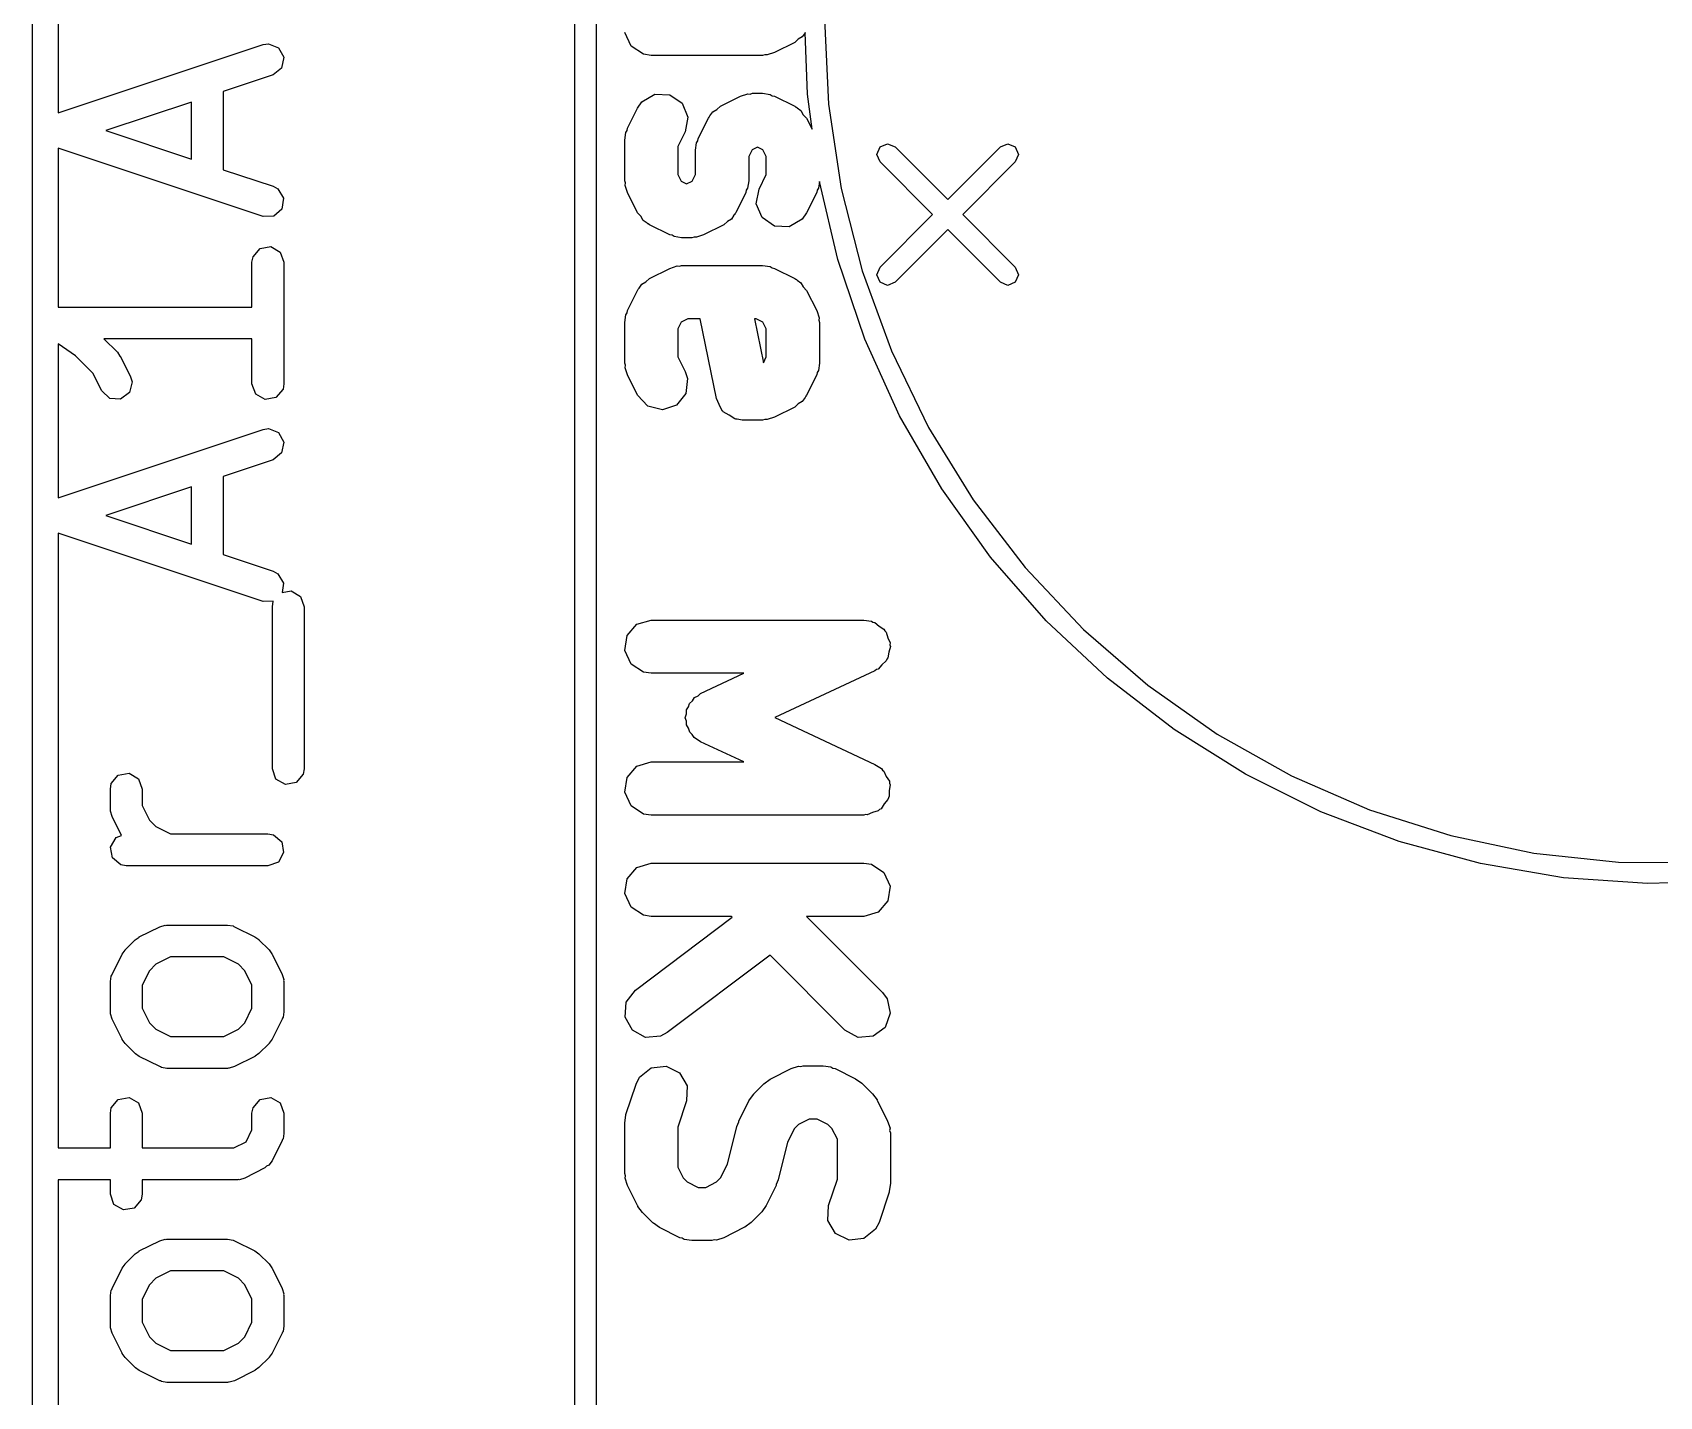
# Model space of a CAD drawing. Extents: x 97.5 to 143.9, y -109.8 to -49.
# Drawn here: x 106.42 to 114.07, y -61.26 to -54.85 of the extents above; entities that cross this region are included whole.
import ezdxf

# ---------------------------------------------------------------- set-up
doc = ezdxf.new("R2010")
doc.units = 0
doc.layers.add('BLACK', color=7, linetype='CONTINUOUS')

msp = doc.modelspace()

# ---------------------------------------------------------------- linework, layer by layer
at = {"layer": 'BLACK', "linetype": 'CONTINUOUS'}
for p, q in [((106.42, -70.61), (106.42, -50.29)), ((108.97, -70.55), (108.97, -50.35)), ((109.07, -50.35), (109.07, -70.55)), ((106.54, -54.7139), (106.54, -55.2263)), ((109.235, -54.9126), (109.206, -54.8486)), ((110.053, -54.8503), (110.04, -54.8687)), ((110.054, -54.8491), (110.053, -54.8503)), ((110.064, -55.1389), (110.054, -54.8491)), ((110.145, -54.7862), (110.164, -55.1859)), ((106.54, -55.2263), (107.504, -54.905)), ((107.504, -54.905), (107.529, -54.9012)), ((107.529, -54.9012), (107.577, -54.9201)), ((107.577, -54.9201), (107.602, -54.9652)), ((109.294, -54.9508), (109.235, -54.9126)), ((110.005, -54.8951), (109.909, -54.9428)), ((110.021, -54.88), (110.005, -54.8951)), ((110.04, -54.8687), (110.021, -54.88)), ((107.602, -54.9652), (107.591, -55.0155)), ((109.33, -54.956), (109.294, -54.9508)), ((109.853, -54.956), (109.33, -54.956)), ((109.864, -54.9528), (109.853, -54.956)), ((109.875, -54.954), (109.864, -54.9528)), ((109.909, -54.9428), (109.875, -54.954)), ((107.551, -55.0473), (107.317, -55.1255)), ((107.591, -55.0155), (107.551, -55.0473)), ((107.317, -55.1255), (107.317, -55.4936)), ((109.286, -55.1742), (109.347, -55.1384)), ((109.347, -55.1384), (109.417, -55.141)), ((109.417, -55.141), (109.475, -55.1811)), ((109.655, -55.1953), (109.75, -55.1477)), ((109.75, -55.1477), (109.784, -55.1364)), ((109.784, -55.1364), (109.795, -55.1377)), ((109.795, -55.1377), (109.806, -55.1345)), ((109.806, -55.1345), (109.853, -55.1345)), ((109.853, -55.1345), (109.889, -55.1397)), ((109.889, -55.1397), (109.898, -55.1457)), ((109.898, -55.1457), (109.909, -55.1477)), ((109.909, -55.1477), (110.005, -55.1953)), ((110.086, -55.3023), (110.064, -55.1389)), ((107.167, -55.1755), (106.765, -55.3095)), ((107.167, -55.4436), (107.167, -55.1755)), ((109.218, -55.2989), (109.265, -55.2036)), ((109.265, -55.2036), (109.286, -55.1742)), ((109.475, -55.1811), (109.502, -55.2462)), ((109.602, -55.246), (109.603, -55.2433)), ((109.603, -55.2433), (109.606, -55.2401)), ((109.606, -55.2401), (109.619, -55.2218)), ((109.619, -55.2218), (109.638, -55.2105)), ((109.638, -55.2105), (109.655, -55.1953)), ((110.005, -55.1953), (110.01, -55.199)), ((110.01, -55.199), (110.013, -55.1997)), ((110.013, -55.1997), (110.016, -55.2031)), ((110.016, -55.2031), (110.034, -55.2158)), ((110.034, -55.2158), (110.045, -55.235)), ((110.045, -55.235), (110.06, -55.2512)), ((110.164, -55.1859), (110.223, -55.5818)), ((106.765, -55.3095), (107.167, -55.4436)), ((109.205, -55.3548), (109.21, -55.3193)), ((109.21, -55.3193), (109.216, -55.3099)), ((109.216, -55.3099), (109.218, -55.2989)), ((109.489, -55.3154), (109.455, -55.3843)), ((109.502, -55.2462), (109.489, -55.3154)), ((109.551, -55.3465), (109.599, -55.2512)), ((109.599, -55.2512), (109.602, -55.246)), ((110.06, -55.2512), (110.086, -55.3023)), ((107.504, -55.714), (106.54, -55.3928)), ((106.54, -55.3928), (106.54, -56.1393)), ((109.205, -55.5452), (109.205, -55.3548)), ((109.455, -55.3843), (109.455, -55.5157)), ((109.538, -55.4024), (109.543, -55.3669)), ((109.543, -55.3669), (109.549, -55.3575)), ((109.549, -55.3575), (109.551, -55.3465)), ((109.83, -55.3874), (109.804, -55.4003)), ((109.855, -55.4003), (109.83, -55.3874)), ((110.391, -55.4217), (110.406, -55.3864)), ((110.406, -55.3864), (110.441, -55.3717)), ((110.441, -55.3717), (110.477, -55.3864)), ((110.477, -55.3864), (110.724, -55.6339)), ((110.724, -55.6339), (110.972, -55.3864)), ((110.972, -55.3864), (111.007, -55.3717)), ((111.007, -55.3717), (111.042, -55.3864)), ((111.042, -55.3864), (111.057, -55.4217)), ((109.538, -55.5157), (109.538, -55.4024)), ((109.804, -55.4003), (109.788, -55.4319)), ((109.788, -55.4319), (109.788, -55.5452)), ((109.871, -55.4319), (109.855, -55.4003)), ((109.871, -55.5157), (109.871, -55.4319)), ((110.406, -55.4571), (110.391, -55.4217)), ((110.653, -55.7046), (110.406, -55.4571)), ((111.042, -55.4571), (110.795, -55.7046)), ((111.057, -55.4217), (111.042, -55.4571)), ((107.317, -55.4936), (107.551, -55.5717)), ((109.208, -55.556), (109.205, -55.5452)), ((109.455, -55.5157), (109.47, -55.5473)), ((109.47, -55.5473), (109.496, -55.5602)), ((109.496, -55.5602), (109.522, -55.5473)), ((109.522, -55.5473), (109.538, -55.5157)), ((109.788, -55.5452), (109.783, -55.5807)), ((109.837, -55.5846), (109.871, -55.5157)), ((110.121, -55.549), (110.116, -55.5807)), ((110.207, -55.9163), (110.121, -55.549)), ((107.551, -55.5717), (107.574, -55.5841)), ((107.574, -55.5841), (107.601, -55.6278)), ((109.207, -55.5671), (109.208, -55.556)), ((109.218, -55.6011), (109.207, -55.5671)), ((109.265, -55.6964), (109.218, -55.6011)), ((109.775, -55.6011), (109.727, -55.6964)), ((109.777, -55.5901), (109.775, -55.6011)), ((109.783, -55.5807), (109.777, -55.5901)), ((109.824, -55.6538), (109.837, -55.5846)), ((110.108, -55.6011), (110.06, -55.6964)), ((110.11, -55.5901), (110.108, -55.6011)), ((110.116, -55.5807), (110.11, -55.5901)), ((110.223, -55.5818), (110.322, -55.9695)), ((107.593, -55.6786), (107.555, -55.7126)), ((107.601, -55.6278), (107.593, -55.6786)), ((109.281, -55.7127), (109.265, -55.6964)), ((109.727, -55.6964), (109.723, -55.7016)), ((109.723, -55.7016), (109.723, -55.7044)), ((109.851, -55.7189), (109.824, -55.6538)), ((110.06, -55.6964), (110.04, -55.7258)), ((107.555, -55.7126), (107.504, -55.714)), ((109.292, -55.7318), (109.281, -55.7127)), ((109.31, -55.7446), (109.292, -55.7318)), ((109.313, -55.7479), (109.31, -55.7446)), ((109.316, -55.7486), (109.313, -55.7479)), ((109.321, -55.7523), (109.316, -55.7486)), ((109.417, -55.7999), (109.321, -55.7523)), ((109.671, -55.7523), (109.576, -55.7999)), ((109.688, -55.7371), (109.671, -55.7523)), ((109.707, -55.7258), (109.688, -55.7371)), ((109.719, -55.7075), (109.707, -55.7258)), ((109.723, -55.7044), (109.719, -55.7075)), ((109.909, -55.759), (109.851, -55.7189)), ((109.979, -55.7616), (109.909, -55.759)), ((110.04, -55.7258), (109.979, -55.7616)), ((110.406, -55.9521), (110.653, -55.7046)), ((110.724, -55.7753), (110.477, -56.0228)), ((110.972, -56.0228), (110.724, -55.7753)), ((110.795, -55.7046), (111.042, -55.9521)), ((107.49, -55.8636), (107.54, -55.8547)), ((107.54, -55.8547), (107.585, -55.8804)), ((109.428, -55.8019), (109.417, -55.7999)), ((109.437, -55.8079), (109.428, -55.8019)), ((109.472, -55.8131), (109.437, -55.8079)), ((109.52, -55.8131), (109.472, -55.8131)), ((109.531, -55.8099), (109.52, -55.8131)), ((109.542, -55.8112), (109.531, -55.8099)), ((109.576, -55.7999), (109.542, -55.8112)), ((107.452, -55.9286), (107.457, -55.9029)), ((107.452, -56.1393), (107.452, -55.9286)), ((107.457, -55.9029), (107.49, -55.8636)), ((107.585, -55.8804), (107.602, -55.9286)), ((107.602, -55.9286), (107.602, -56.5)), ((110.334, -56.2909), (110.207, -55.9163)), ((109.305, -56.02), (109.321, -56.0049)), ((109.321, -56.0049), (109.417, -55.9572)), ((109.417, -55.9572), (109.451, -55.946)), ((109.451, -55.946), (109.462, -55.9472)), ((109.462, -55.9472), (109.472, -55.944)), ((109.472, -55.944), (109.853, -55.944)), ((109.853, -55.944), (109.889, -55.9492)), ((109.889, -55.9492), (109.898, -55.9553)), ((109.898, -55.9553), (109.909, -55.9572)), ((109.909, -55.9572), (110.005, -56.0049)), ((110.005, -56.0049), (110.01, -56.0085)), ((110.01, -56.0085), (110.013, -56.0092)), ((110.322, -55.9695), (110.459, -56.3454)), ((110.391, -55.9874), (110.406, -55.9521)), ((110.406, -56.0228), (110.391, -55.9874)), ((111.042, -55.9521), (111.057, -55.9874)), ((111.057, -55.9874), (111.042, -56.0228)), ((109.218, -56.156), (109.265, -56.0608)), ((109.265, -56.0608), (109.269, -56.0555)), ((109.269, -56.0555), (109.27, -56.0528)), ((109.27, -56.0528), (109.273, -56.0497)), ((109.273, -56.0497), (109.286, -56.0313)), ((109.286, -56.0313), (109.305, -56.02)), ((110.013, -56.0092), (110.016, -56.0126)), ((110.016, -56.0126), (110.034, -56.0253)), ((110.034, -56.0253), (110.045, -56.0445)), ((110.045, -56.0445), (110.06, -56.0608)), ((110.06, -56.0608), (110.108, -56.156)), ((110.441, -56.0374), (110.406, -56.0228)), ((110.477, -56.0228), (110.441, -56.0374)), ((111.007, -56.0374), (110.972, -56.0228)), ((111.042, -56.0228), (111.007, -56.0374)), ((106.54, -56.1393), (107.452, -56.1393)), ((109.216, -56.167), (109.218, -56.156)), ((110.108, -56.156), (110.119, -56.1901)), ((109.205, -56.2119), (109.21, -56.1764)), ((109.205, -56.4024), (109.205, -56.2119)), ((109.21, -56.1764), (109.216, -56.167)), ((109.47, -56.2098), (109.455, -56.2414)), ((109.502, -56.194), (109.47, -56.2098)), ((109.56, -56.194), (109.502, -56.194)), ((109.636, -56.5698), (109.56, -56.194)), ((109.815, -56.194), (109.857, -56.4016)), ((109.824, -56.194), (109.815, -56.194)), ((109.855, -56.2098), (109.824, -56.194)), ((109.871, -56.2414), (109.855, -56.2098)), ((110.119, -56.1901), (110.118, -56.2012)), ((110.118, -56.2012), (110.121, -56.2119)), ((110.121, -56.2119), (110.121, -56.4024)), ((106.622, -56.3678), (106.54, -56.3128)), ((106.54, -56.3128), (106.54, -57.0358)), ((107.452, -56.2893), (106.756, -56.2893)), ((106.756, -56.2893), (106.819, -56.3517)), ((107.452, -56.5), (107.452, -56.2893)), ((109.455, -56.2414), (109.455, -56.3729)), ((109.871, -56.3729), (109.871, -56.2414)), ((110.498, -56.6512), (110.334, -56.2909)), ((106.704, -56.4492), (106.622, -56.3678)), ((106.819, -56.3517), (106.831, -56.3701)), ((106.831, -56.3701), (106.833, -56.3712)), ((106.833, -56.3712), (106.88, -56.4665)), ((109.455, -56.3729), (109.489, -56.4417)), ((109.857, -56.4016), (109.871, -56.3729)), ((110.459, -56.3454), (110.634, -56.7054)), ((106.746, -56.5335), (106.704, -56.4492)), ((106.88, -56.4665), (106.888, -56.4914)), ((109.208, -56.4131), (109.205, -56.4024)), ((109.207, -56.4242), (109.208, -56.4131)), ((109.218, -56.4583), (109.207, -56.4242)), ((109.265, -56.5535), (109.218, -56.4583)), ((109.489, -56.4417), (109.5, -56.4758)), ((110.108, -56.4583), (110.06, -56.5535)), ((110.11, -56.4473), (110.108, -56.4583)), ((110.116, -56.4379), (110.11, -56.4473)), ((110.121, -56.4024), (110.116, -56.4379)), ((106.783, -56.5688), (106.746, -56.5335)), ((106.876, -56.5413), (106.834, -56.5719)), ((106.888, -56.4914), (106.876, -56.5413)), ((107.47, -56.5482), (107.452, -56.5)), ((107.598, -56.5257), (107.565, -56.565)), ((107.602, -56.5), (107.598, -56.5257)), ((109.5, -56.4758), (109.493, -56.5457)), ((106.834, -56.5719), (106.783, -56.5688)), ((107.514, -56.5739), (107.47, -56.5482)), ((107.565, -56.565), (107.514, -56.5739)), ((109.313, -56.6051), (109.265, -56.5535)), ((109.382, -56.6225), (109.313, -56.6051)), ((109.448, -56.6004), (109.382, -56.6225)), ((109.493, -56.5457), (109.448, -56.6004)), ((109.65, -56.5979), (109.636, -56.5698)), ((109.664, -56.6269), (109.65, -56.5979)), ((110.005, -56.6094), (109.909, -56.657)), ((110.021, -56.5943), (110.005, -56.6094)), ((110.04, -56.583), (110.021, -56.5943)), ((110.053, -56.5646), (110.04, -56.583)), ((110.056, -56.5615), (110.053, -56.5646)), ((110.057, -56.5588), (110.056, -56.5615)), ((110.06, -56.5535), (110.057, -56.5588)), ((109.667, -56.6289), (109.664, -56.6269)), ((109.668, -56.6321), (109.667, -56.6289)), ((109.696, -56.6478), (109.668, -56.6321)), ((109.723, -56.6651), (109.696, -56.6478)), ((109.728, -56.6658), (109.723, -56.6651)), ((109.729, -56.6669), (109.728, -56.6658)), ((109.734, -56.6667), (109.729, -56.6669)), ((109.758, -56.6702), (109.734, -56.6667)), ((109.853, -56.6702), (109.758, -56.6702)), ((109.864, -56.6671), (109.853, -56.6702)), ((109.875, -56.6683), (109.864, -56.6671)), ((109.909, -56.657), (109.875, -56.6683)), ((110.696, -56.9939), (110.498, -56.6512)), ((106.54, -57.0358), (107.504, -56.7146)), ((107.504, -56.7146), (107.529, -56.7107)), ((107.529, -56.7107), (107.577, -56.7296)), ((107.577, -56.7296), (107.602, -56.7747)), ((110.634, -56.7054), (110.844, -57.0459)), ((107.591, -56.825), (107.551, -56.8569)), ((107.602, -56.7747), (107.591, -56.825)), ((107.551, -56.8569), (107.317, -56.935)), ((107.167, -56.985), (106.765, -57.119)), ((107.167, -57.2531), (107.167, -56.985)), ((107.317, -56.935), (107.317, -57.3031)), ((110.926, -57.3156), (110.696, -56.9939)), ((110.844, -57.0459), (111.088, -57.3634)), ((106.765, -57.119), (107.167, -57.2531)), ((107.504, -57.5235), (106.54, -57.2023)), ((106.54, -57.2023), (106.54, -60.0917)), ((107.317, -57.3031), (107.551, -57.3812)), ((107.551, -57.3812), (107.574, -57.3936)), ((111.187, -57.6134), (110.926, -57.3156)), ((111.088, -57.3634), (111.363, -57.6546)), ((107.574, -57.3936), (107.601, -57.4373)), ((107.601, -57.4373), (107.594, -57.481)), ((107.552, -57.5222), (107.504, -57.5235)), ((107.548, -57.5476), (107.552, -57.5222)), ((107.594, -57.481), (107.636, -57.4738)), ((107.636, -57.4738), (107.68, -57.4994)), ((107.68, -57.4994), (107.698, -57.5476)), ((107.548, -58.3095), (107.548, -57.5476)), ((107.698, -57.5476), (107.698, -58.3095)), ((109.262, -57.6305), (109.33, -57.6107)), ((109.33, -57.6107), (110.33, -57.6107)), ((110.33, -57.6107), (110.365, -57.6159)), ((111.475, -57.8842), (111.187, -57.6134)), ((109.206, -57.7533), (109.216, -57.6837)), ((109.216, -57.6837), (109.262, -57.6305)), ((110.365, -57.6159), (110.372, -57.6205)), ((110.372, -57.6205), (110.381, -57.6217)), ((110.381, -57.6217), (110.401, -57.6393)), ((110.401, -57.6393), (110.424, -57.654)), ((110.424, -57.654), (110.428, -57.6618)), ((110.428, -57.6618), (110.434, -57.6674)), ((110.434, -57.6674), (110.442, -57.6934)), ((111.363, -57.6546), (111.665, -57.9166)), ((109.235, -57.8174), (109.206, -57.7533)), ((110.442, -57.6934), (110.453, -57.7181)), ((110.447, -57.7609), (110.443, -57.7877)), ((110.455, -57.7348), (110.447, -57.7609)), ((110.453, -57.7181), (110.452, -57.7266)), ((110.452, -57.7266), (110.455, -57.7348)), ((109.294, -57.8556), (109.235, -57.8174)), ((110.389, -57.8433), (110.382, -57.849)), ((110.397, -57.8409), (110.389, -57.8433)), ((110.415, -57.8204), (110.397, -57.8409)), ((110.435, -57.8025), (110.415, -57.8204)), ((110.438, -57.7942), (110.435, -57.8025)), ((110.443, -57.7877), (110.438, -57.7942)), ((109.33, -57.8607), (109.294, -57.8556)), ((109.766, -57.8607), (109.33, -57.8607)), ((109.562, -57.9558), (109.766, -57.8607)), ((110.382, -57.849), (109.911, -58.069)), ((111.789, -58.1257), (111.475, -57.8842)), ((111.665, -57.9166), (111.992, -58.1468)), ((109.51, -58.0023), (109.524, -57.9897)), ((109.524, -57.9897), (109.534, -57.9738)), ((109.534, -57.9738), (109.55, -57.9669)), ((109.55, -57.9669), (109.562, -57.9558)), ((109.49, -58.07), (109.496, -58.0517)), ((109.495, -58.0861), (109.49, -58.07)), ((109.496, -58.0327), (109.505, -58.0185)), ((109.496, -58.0517), (109.496, -58.0327)), ((109.505, -58.0185), (109.51, -58.0023)), ((109.911, -58.069), (110.382, -58.2891)), ((109.495, -58.103), (109.495, -58.0861)), ((109.505, -58.1191), (109.495, -58.103)), ((109.511, -58.1373), (109.505, -58.1191)), ((109.523, -58.1483), (109.511, -58.1373)), ((109.532, -58.1626), (109.523, -58.1483)), ((112.124, -58.3353), (111.789, -58.1257)), ((111.992, -58.1468), (112.341, -58.3426)), ((109.562, -58.1823), (109.532, -58.1626)), ((109.766, -58.2774), (109.562, -58.1823)), ((109.216, -58.3503), (109.262, -58.2972)), ((109.262, -58.2972), (109.33, -58.2774)), ((109.33, -58.2774), (109.766, -58.2774)), ((110.382, -58.2891), (110.412, -58.3088)), ((106.786, -58.4048), (106.79, -58.3791)), ((106.79, -58.3791), (106.823, -58.3398)), ((106.823, -58.3398), (106.874, -58.3309)), ((106.874, -58.3309), (106.918, -58.3566)), ((106.918, -58.3566), (106.936, -58.4048)), ((107.565, -58.3577), (107.548, -58.3095)), ((107.61, -58.3834), (107.565, -58.3577)), ((107.66, -58.3745), (107.61, -58.3834)), ((107.693, -58.3352), (107.66, -58.3745)), ((107.698, -58.3095), (107.693, -58.3352)), ((109.206, -58.42), (109.216, -58.3503)), ((110.412, -58.3088), (110.417, -58.316)), ((110.417, -58.316), (110.424, -58.3207)), ((110.424, -58.3207), (110.435, -58.3454)), ((110.435, -58.3454), (110.45, -58.3684)), ((110.45, -58.3684), (110.45, -58.377)), ((110.45, -58.377), (110.453, -58.3848)), ((112.479, -58.5113), (112.124, -58.3353)), ((112.341, -58.3426), (112.708, -58.5022)), ((106.786, -58.5), (106.786, -58.4048)), ((106.936, -58.4048), (106.936, -58.4823)), ((109.235, -58.4841), (109.206, -58.42)), ((110.443, -58.4544), (110.425, -58.4749)), ((110.445, -58.4459), (110.443, -58.4544)), ((110.449, -58.4388), (110.445, -58.4459)), ((110.453, -58.3848), (110.449, -58.4116)), ((110.449, -58.4116), (110.449, -58.4388)), ((106.787, -58.5042), (106.786, -58.5)), ((106.786, -58.5086), (106.787, -58.5042)), ((106.794, -58.5335), (106.786, -58.5086)), ((106.839, -58.6235), (106.794, -58.5335)), ((106.936, -58.4823), (106.97, -58.5508)), ((109.294, -58.5222), (109.235, -58.4841)), ((109.33, -58.5274), (109.294, -58.5222)), ((110.33, -58.5274), (109.33, -58.5274)), ((110.338, -58.525), (110.33, -58.5274)), ((110.346, -58.5263), (110.338, -58.525)), ((110.371, -58.5152), (110.346, -58.5263)), ((110.397, -58.5076), (110.371, -58.5152)), ((110.403, -58.5011), (110.397, -58.5076)), ((110.411, -58.4976), (110.403, -58.5011)), ((110.425, -58.4749), (110.411, -58.4976)), ((112.848, -58.6518), (112.479, -58.5113)), ((112.708, -58.5022), (113.09, -58.6239)), ((106.97, -58.5508), (107, -58.5812)), ((107, -58.5812), (107.069, -58.6155)), ((106.787, -58.6775), (106.813, -58.633)), ((106.796, -58.728), (106.787, -58.6775)), ((106.813, -58.633), (106.839, -58.6235)), ((107.069, -58.6155), (107.527, -58.6155)), ((107.527, -58.6155), (107.553, -58.62)), ((107.553, -58.62), (107.592, -58.653)), ((107.592, -58.653), (107.601, -58.7035)), ((113.23, -58.7555), (112.848, -58.6518)), ((113.09, -58.6239), (113.481, -58.7064)), ((106.835, -58.761), (106.796, -58.728)), ((106.861, -58.7655), (106.835, -58.761)), ((107.576, -58.7479), (107.527, -58.7655)), ((107.601, -58.7035), (107.576, -58.7479)), ((109.262, -58.7734), (109.33, -58.7536)), ((109.33, -58.7536), (110.33, -58.7536)), ((110.33, -58.7536), (110.365, -58.7587)), ((110.365, -58.7587), (110.424, -58.7969)), ((113.62, -58.8215), (113.23, -58.7555)), ((113.481, -58.7064), (113.879, -58.7489)), ((113.879, -58.7489), (114.279, -58.751)), ((107.527, -58.7655), (106.861, -58.7655)), ((109.206, -58.8962), (109.216, -58.8265)), ((109.216, -58.8265), (109.262, -58.7734)), ((110.424, -58.7969), (110.453, -58.861)), ((114.015, -58.8491), (113.62, -58.8215)), ((114.411, -58.8381), (114.015, -58.8491)), ((109.235, -58.9602), (109.206, -58.8962)), ((110.453, -58.861), (110.443, -58.9306)), ((109.294, -58.9984), (109.235, -58.9602)), ((110.397, -58.9838), (110.33, -59.0036)), ((110.443, -58.9306), (110.397, -58.9838)), ((106.922, -59.0996), (107.018, -59.052)), ((107.018, -59.052), (107.043, -59.0445)), ((107.043, -59.0445), (107.047, -59.0456)), ((107.047, -59.0456), (107.051, -59.044)), ((107.051, -59.044), (107.337, -59.044)), ((107.337, -59.044), (107.363, -59.0486)), ((107.363, -59.0486), (107.366, -59.0515)), ((107.366, -59.0515), (107.37, -59.052)), ((107.37, -59.052), (107.466, -59.0996)), ((109.255, -59.35), (109.711, -59.0079)), ((109.33, -59.0036), (109.294, -58.9984)), ((109.706, -59.0036), (109.33, -59.0036)), ((109.711, -59.0079), (109.706, -59.0036)), ((110.33, -59.0036), (110.06, -59.0036)), ((110.06, -59.0036), (110.418, -59.3616)), ((106.855, -59.1613), (106.903, -59.1136)), ((106.903, -59.1136), (106.921, -59.1008)), ((106.921, -59.1008), (106.922, -59.0996)), ((107.466, -59.0996), (107.484, -59.1129)), ((107.484, -59.1129), (107.485, -59.1136)), ((107.485, -59.1136), (107.533, -59.1613)), ((106.794, -59.276), (106.841, -59.1807)), ((106.841, -59.1807), (106.855, -59.1627)), ((106.855, -59.1627), (106.855, -59.1613)), ((107.069, -59.194), (107, -59.2283)), ((107.319, -59.194), (107.069, -59.194)), ((107.388, -59.2283), (107.319, -59.194)), ((107.533, -59.1613), (107.546, -59.1796)), ((107.546, -59.1796), (107.547, -59.1807)), ((107.547, -59.1807), (107.594, -59.276)), ((109.889, -59.1865), (109.405, -59.55)), ((110.241, -59.5384), (109.889, -59.1865)), ((106.786, -59.3095), (106.79, -59.2839)), ((106.79, -59.2839), (106.793, -59.2804)), ((106.793, -59.2804), (106.794, -59.276)), ((106.97, -59.2587), (106.936, -59.3272)), ((107, -59.2283), (106.97, -59.2587)), ((107.418, -59.2587), (107.388, -59.2283)), ((107.452, -59.3272), (107.418, -59.2587)), ((107.594, -59.276), (107.602, -59.3009)), ((106.786, -59.4524), (106.786, -59.3095)), ((106.936, -59.3272), (106.936, -59.4347)), ((107.452, -59.4347), (107.452, -59.3272)), ((107.602, -59.3009), (107.601, -59.3053)), ((107.601, -59.3053), (107.602, -59.3095)), ((107.602, -59.3095), (107.602, -59.4524)), ((109.212, -59.4064), (109.255, -59.35)), ((110.418, -59.3616), (110.439, -59.3904)), ((106.936, -59.4347), (106.97, -59.5032)), ((107.418, -59.5032), (107.452, -59.4347)), ((109.207, -59.4766), (109.212, -59.4064)), ((110.439, -59.3904), (110.454, -59.4592)), ((106.787, -59.4566), (106.786, -59.4524)), ((106.786, -59.461), (106.787, -59.4566)), ((106.794, -59.4859), (106.786, -59.461)), ((106.841, -59.5812), (106.794, -59.4859)), ((106.97, -59.5032), (107, -59.5336)), ((107.388, -59.5336), (107.418, -59.5032)), ((107.594, -59.4859), (107.547, -59.5812)), ((107.595, -59.4815), (107.594, -59.4859)), ((107.598, -59.478), (107.595, -59.4815)), ((107.602, -59.4524), (107.598, -59.478)), ((109.241, -59.5383), (109.207, -59.4766)), ((110.43, -59.5251), (110.373, -59.5672)), ((110.454, -59.4592), (110.43, -59.5251)), ((106.842, -59.5823), (106.841, -59.5812)), ((106.855, -59.6007), (106.842, -59.5823)), ((106.903, -59.6483), (106.855, -59.6007)), ((107, -59.5336), (107.069, -59.5679)), ((107.069, -59.5679), (107.319, -59.5679)), ((107.319, -59.5679), (107.388, -59.5336)), ((107.533, -59.6007), (107.485, -59.6483)), ((107.547, -59.5812), (107.533, -59.5992)), ((107.533, -59.5992), (107.533, -59.6007)), ((109.303, -59.5721), (109.241, -59.5383)), ((109.373, -59.5672), (109.303, -59.5721)), ((109.405, -59.55), (109.373, -59.5672)), ((110.303, -59.5721), (110.241, -59.5384)), ((110.373, -59.5672), (110.303, -59.5721)), ((106.904, -59.649), (106.903, -59.6483)), ((106.922, -59.6623), (106.904, -59.649)), ((107.018, -59.7099), (106.922, -59.6623)), ((107.466, -59.6623), (107.37, -59.7099)), ((107.467, -59.6611), (107.466, -59.6623)), ((107.485, -59.6483), (107.467, -59.6611)), ((107.022, -59.7105), (107.018, -59.7099)), ((107.026, -59.7133), (107.022, -59.7105)), ((107.051, -59.7179), (107.026, -59.7133)), ((107.337, -59.7179), (107.051, -59.7179)), ((107.341, -59.7163), (107.337, -59.7179)), ((107.345, -59.7174), (107.341, -59.7163)), ((107.37, -59.7099), (107.345, -59.7174)), ((109.275, -59.7594), (109.33, -59.7154)), ((109.33, -59.7154), (109.4, -59.708)), ((109.4, -59.708), (109.463, -59.7396)), ((109.463, -59.7396), (109.498, -59.8002)), ((109.893, -59.7668), (109.988, -59.7191)), ((109.988, -59.7191), (110.022, -59.7079)), ((110.022, -59.7079), (110.033, -59.7091)), ((110.033, -59.7091), (110.044, -59.706)), ((110.044, -59.706), (110.139, -59.706)), ((110.139, -59.706), (110.175, -59.7111)), ((110.175, -59.7111), (110.184, -59.7172)), ((110.184, -59.7172), (110.195, -59.7191)), ((110.195, -59.7191), (110.29, -59.7668)), ((109.211, -59.9343), (109.259, -59.7914)), ((109.259, -59.7914), (109.275, -59.7594)), ((109.498, -59.8002), (109.496, -59.8705)), ((109.813, -59.8378), (109.86, -59.7902)), ((109.86, -59.7902), (109.889, -59.7687)), ((109.889, -59.7687), (109.891, -59.7683)), ((109.891, -59.7683), (109.893, -59.7668)), ((110.29, -59.7668), (110.32, -59.7872)), ((110.32, -59.7872), (110.321, -59.7891)), ((110.321, -59.7891), (110.323, -59.7902)), ((110.323, -59.7902), (110.37, -59.8378)), ((106.786, -59.9286), (106.79, -59.9029)), ((106.79, -59.9029), (106.823, -59.8636)), ((106.823, -59.8636), (106.874, -59.8547)), ((106.874, -59.8547), (106.918, -59.8804)), ((106.918, -59.8804), (106.936, -59.9286)), ((107.452, -59.9286), (107.457, -59.9029)), ((107.457, -59.9029), (107.49, -59.8636)), ((107.49, -59.8636), (107.54, -59.8547)), ((107.54, -59.8547), (107.585, -59.8804)), ((107.585, -59.8804), (107.602, -59.9286)), ((109.496, -59.8705), (109.455, -59.9941)), ((109.742, -59.9655), (109.789, -59.8703)), ((109.789, -59.8703), (109.81, -59.8408)), ((109.81, -59.8408), (109.812, -59.8397)), ((109.812, -59.8397), (109.813, -59.8378)), ((110.37, -59.8378), (110.392, -59.8665)), ((110.392, -59.8665), (110.392, -59.8687)), ((110.392, -59.8687), (110.394, -59.8703)), ((110.394, -59.8703), (110.441, -59.9655)), ((106.786, -60.0917), (106.786, -59.9286)), ((106.936, -59.9286), (106.936, -60.0917)), ((107.452, -60.0061), (107.452, -59.9286)), ((107.602, -59.9286), (107.602, -60.0238)), ((109.205, -59.9738), (109.21, -59.9383)), ((109.205, -60.2119), (109.205, -59.9738)), ((109.21, -59.9383), (109.211, -59.9365)), ((109.211, -59.9365), (109.211, -59.9343)), ((109.732, -59.9911), (109.741, -59.97)), ((109.741, -59.97), (109.742, -59.9655)), ((110.023, -59.9813), (110.004, -60.0002)), ((110.073, -59.956), (110.023, -59.9813)), ((110.11, -59.956), (110.073, -59.956)), ((110.16, -59.9813), (110.11, -59.956)), ((110.179, -60.0002), (110.16, -59.9813)), ((110.441, -59.9655), (110.453, -59.9996)), ((107.367, -60.0917), (107.424, -60.0631)), ((107.424, -60.0631), (107.452, -60.0061)), ((107.594, -60.0574), (107.547, -60.1526)), ((107.595, -60.0529), (107.594, -60.0574)), ((107.598, -60.0495), (107.595, -60.0529)), ((107.602, -60.0238), (107.598, -60.0495)), ((109.455, -59.9941), (109.455, -60.1824)), ((109.688, -60.1683), (109.732, -59.9911)), ((110.004, -60.0002), (109.971, -60.0651)), ((110.205, -60.0509), (110.179, -60.0002)), ((110.205, -60.2392), (110.205, -60.0509)), ((110.453, -59.9996), (110.451, -60.0107)), ((110.451, -60.0107), (110.455, -60.0214)), ((110.455, -60.0214), (110.455, -60.2595)), ((106.54, -60.0917), (106.786, -60.0917)), ((106.936, -60.0917), (107.367, -60.0917)), ((109.971, -60.0651), (109.927, -60.2422)), ((107.513, -60.1861), (107.418, -60.2337)), ((107.521, -60.178), (107.513, -60.1861)), ((107.531, -60.1735), (107.521, -60.178)), ((107.547, -60.1526), (107.531, -60.1735)), ((109.208, -60.2226), (109.205, -60.2119)), ((109.455, -60.1824), (109.48, -60.2331)), ((109.655, -60.2331), (109.688, -60.1683)), ((106.786, -60.2417), (106.54, -60.2417)), ((106.54, -60.2417), (106.54, -61.4726)), ((106.786, -60.3095), (106.786, -60.2417)), ((107.385, -60.2417), (106.936, -60.2417)), ((106.936, -60.2417), (106.936, -60.3095)), ((107.389, -60.2401), (107.385, -60.2417)), ((107.393, -60.2412), (107.389, -60.2401)), ((107.418, -60.2337), (107.393, -60.2412)), ((109.207, -60.2337), (109.208, -60.2226)), ((109.218, -60.2678), (109.207, -60.2337)), ((109.265, -60.363), (109.218, -60.2678)), ((109.48, -60.2331), (109.499, -60.252)), ((109.499, -60.252), (109.55, -60.2774)), ((109.55, -60.2774), (109.586, -60.2774)), ((109.586, -60.2774), (109.637, -60.252)), ((109.637, -60.252), (109.655, -60.2331)), ((109.918, -60.2678), (109.87, -60.363)), ((109.927, -60.2422), (109.918, -60.2634)), ((109.918, -60.2634), (109.918, -60.2678)), ((110.163, -60.3629), (110.205, -60.2392)), ((110.455, -60.2595), (110.449, -60.295)), ((106.803, -60.3577), (106.786, -60.3095)), ((106.848, -60.3834), (106.803, -60.3577)), ((106.931, -60.3352), (106.898, -60.3745)), ((106.936, -60.3095), (106.931, -60.3352)), ((109.267, -60.3646), (109.265, -60.363)), ((109.267, -60.3668), (109.267, -60.3646)), ((109.289, -60.3955), (109.267, -60.3668)), ((109.87, -60.363), (109.85, -60.3925)), ((110.161, -60.4332), (110.163, -60.3629)), ((110.448, -60.2991), (110.401, -60.4419)), ((110.449, -60.295), (110.448, -60.2969)), ((110.448, -60.2969), (110.448, -60.2991)), ((106.898, -60.3745), (106.848, -60.3834)), ((109.336, -60.4431), (109.289, -60.3955)), ((109.338, -60.4442), (109.336, -60.4431)), ((109.34, -60.4461), (109.338, -60.4442)), ((109.369, -60.4666), (109.34, -60.4461)), ((109.799, -60.4431), (109.77, -60.4646)), ((109.847, -60.3955), (109.799, -60.4431)), ((109.848, -60.3936), (109.847, -60.3955)), ((109.85, -60.3925), (109.848, -60.3936)), ((110.197, -60.4937), (110.161, -60.4332)), ((110.401, -60.4419), (110.384, -60.474)), ((107.018, -60.5282), (107.043, -60.5207)), ((107.043, -60.5207), (107.047, -60.5218)), ((107.047, -60.5218), (107.051, -60.5202)), ((107.051, -60.5202), (107.337, -60.5202)), ((107.337, -60.5202), (107.363, -60.5248)), ((109.464, -60.5142), (109.369, -60.4666)), ((109.475, -60.5162), (109.464, -60.5142)), ((109.485, -60.5222), (109.475, -60.5162)), ((109.52, -60.5274), (109.485, -60.5222)), ((109.671, -60.5142), (109.637, -60.5255)), ((109.766, -60.4666), (109.671, -60.5142)), ((109.768, -60.4651), (109.766, -60.4666)), ((109.77, -60.4646), (109.768, -60.4651)), ((110.26, -60.5254), (110.197, -60.4937)), ((110.33, -60.518), (110.26, -60.5254)), ((110.384, -60.474), (110.33, -60.518)), ((106.855, -60.6374), (106.903, -60.5898)), ((106.903, -60.5898), (106.921, -60.577)), ((106.921, -60.577), (106.922, -60.5758)), ((106.922, -60.5758), (107.018, -60.5282)), ((107.363, -60.5248), (107.366, -60.5276)), ((107.366, -60.5276), (107.37, -60.5282)), ((107.37, -60.5282), (107.466, -60.5758)), ((107.466, -60.5758), (107.484, -60.5891)), ((107.484, -60.5891), (107.485, -60.5898)), ((107.485, -60.5898), (107.533, -60.6374)), ((109.615, -60.5274), (109.52, -60.5274)), ((109.626, -60.5242), (109.615, -60.5274)), ((109.637, -60.5255), (109.626, -60.5242)), ((106.794, -60.7522), (106.841, -60.6569)), ((106.841, -60.6569), (106.855, -60.6389)), ((106.855, -60.6389), (106.855, -60.6374)), ((107.069, -60.6702), (107, -60.7045)), ((107.319, -60.6702), (107.069, -60.6702)), ((107.388, -60.7045), (107.319, -60.6702)), ((107.533, -60.6374), (107.546, -60.6558)), ((107.546, -60.6558), (107.547, -60.6569)), ((107.547, -60.6569), (107.594, -60.7522)), ((106.793, -60.7566), (106.794, -60.7522)), ((106.97, -60.7349), (106.936, -60.8034)), ((107, -60.7045), (106.97, -60.7349)), ((107.418, -60.7349), (107.388, -60.7045)), ((107.452, -60.8034), (107.418, -60.7349)), ((107.594, -60.7522), (107.602, -60.7771)), ((106.786, -60.7857), (106.79, -60.7601)), ((106.786, -60.9286), (106.786, -60.7857)), ((106.79, -60.7601), (106.793, -60.7566)), ((106.936, -60.8034), (106.936, -60.9109)), ((107.452, -60.9109), (107.452, -60.8034)), ((107.602, -60.7771), (107.601, -60.7815)), ((107.601, -60.7815), (107.602, -60.7857)), ((107.602, -60.7857), (107.602, -60.9286)), ((106.787, -60.9328), (106.786, -60.9286)), ((106.786, -60.9371), (106.787, -60.9328)), ((106.794, -60.9621), (106.786, -60.9371)), ((106.841, -61.0574), (106.794, -60.9621)), ((106.936, -60.9109), (106.97, -60.9794)), ((106.97, -60.9794), (107, -61.0098)), ((107.388, -61.0098), (107.418, -60.9794)), ((107.418, -60.9794), (107.452, -60.9109)), ((107.594, -60.9621), (107.547, -61.0574)), ((107.595, -60.9577), (107.594, -60.9621)), ((107.598, -60.9542), (107.595, -60.9577)), ((107.602, -60.9286), (107.598, -60.9542)), ((106.842, -61.0585), (106.841, -61.0574)), ((106.855, -61.0768), (106.842, -61.0585)), ((107, -61.0098), (107.069, -61.044)), ((107.069, -61.044), (107.319, -61.044)), ((107.319, -61.044), (107.388, -61.0098)), ((107.547, -61.0574), (107.533, -61.0754)), ((106.903, -61.1245), (106.855, -61.0768)), ((106.904, -61.1252), (106.903, -61.1245)), ((106.922, -61.1385), (106.904, -61.1252)), ((107.485, -61.1245), (107.467, -61.1373)), ((107.533, -61.0768), (107.485, -61.1245)), ((107.533, -61.0754), (107.533, -61.0768)), ((107.018, -61.1861), (106.922, -61.1385)), ((107.022, -61.1866), (107.018, -61.1861)), ((107.026, -61.1895), (107.022, -61.1866)), ((107.051, -61.194), (107.026, -61.1895)), ((107.337, -61.194), (107.051, -61.194)), ((107.341, -61.1925), (107.337, -61.194)), ((107.345, -61.1936), (107.341, -61.1925)), ((107.37, -61.1861), (107.345, -61.1936)), ((107.466, -61.1385), (107.37, -61.1861)), ((107.467, -61.1373), (107.466, -61.1385))]:
    msp.add_line(p, q, dxfattribs=at)

doc.saveas('drawing.dxf')
